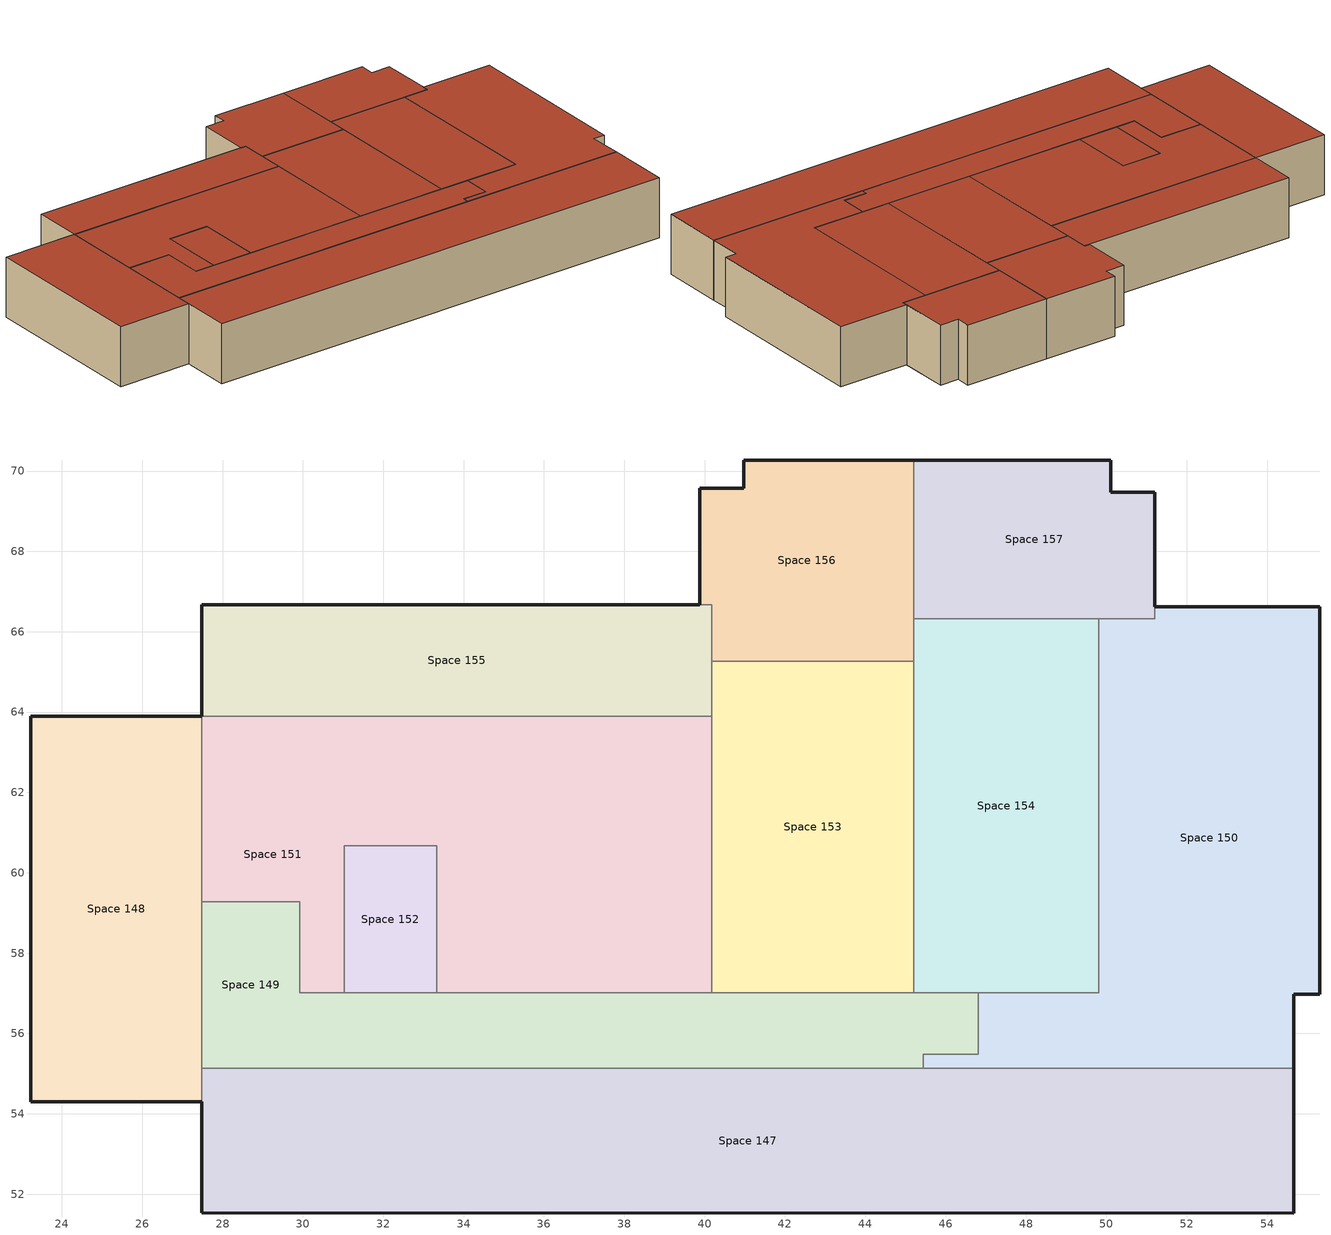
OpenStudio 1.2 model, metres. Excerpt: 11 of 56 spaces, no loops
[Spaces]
Space 147
 floor ground: 54.66,55.13 54.66,51.53 27.48,51.53 27.48,55.13 z-3.35
 wall outside: 27.48,54.3 27.48,51.53 54.66,51.53 54.66,55.13 z-3.35:0
 wall to Space 148: 27.48,55.13 27.48,54.3 z-3.35:0
 wall to Space 149: 45.44,55.13 27.48,55.13 z-3.35:0
 wall to Space 150: 54.66,55.13 45.44,55.13 z-3.35:0
 roof outside: 54.66,51.53 54.66,55.13 27.48,55.13 27.48,51.53 z0
Space 148
 floor ground: 27.48,63.9 27.48,54.3 23.23,54.3 23.23,63.9 z-3.35
 wall outside: 27.48,63.9 23.23,63.9 23.23,54.3 27.48,54.3 z-3.35:0
 wall to Space 151: 27.48,59.28 27.48,63.9 z-3.35:0
 wall to Space 149: 27.48,55.13 27.48,59.28 z-3.35:0
 roof outside: 27.48,54.3 27.48,63.9 23.23,63.9 23.23,54.3 z0
Space 149
 floor ground: 29.93,59.28 29.93,57.02 46.81,57.02 46.81,55.48 45.44,55.48 45.44,55.13 27.48,55.13 27.48,59.28 z-3.35
 wall to Space 154: 46.81,57.02 45.21,57.02 z-3.35:0
 wall to Space 150: 45.44,55.13 45.44,55.48 46.81,55.48 46.81,57.02 z-3.35:0
 wall to Space 151: 31.03,57.02 29.93,57.02 29.93,59.28 27.48,59.28 / 40.18,57.02 33.33,57.02 z-3.35:0
 wall to Space 152: 33.33,57.02 31.03,57.02 z-3.35:0
 wall to Space 153: 45.21,57.02 40.18,57.02 z-3.35:0
 roof outside: 45.44,55.13 45.44,55.48 46.81,55.48 46.81,57.02 29.93,57.02 29.93,59.28 27.48,59.28 27.48,55.13 z0
Space 150
 floor ground: 55.31,66.62 55.31,56.98 54.66,56.98 54.66,55.13 45.44,55.13 45.44,55.48 46.81,55.48 46.81,57.02 49.81,57.02 49.81,66.32 51.21,66.32 51.21,66.62 z-3.35
 wall outside: 54.66,55.13 54.66,56.98 55.31,56.98 55.31,66.62 51.21,66.62 z-3.35:0
 wall to Space 154: 49.81,66.32 49.81,57.02 46.81,57.02 z-3.35:0
 wall to Space 157: 51.21,66.62 51.21,66.32 49.81,66.32 z-3.35:0
 roof outside: 54.66,55.13 54.66,56.98 55.31,56.98 55.31,66.62 51.21,66.62 51.21,66.32 49.81,66.32 49.81,57.02 46.81,57.02 46.81,55.48 45.44,55.48 45.44,55.13 z0
Space 151
 floor ground: 40.18,63.9 40.18,57.02 33.33,57.02 33.33,60.67 31.03,60.67 31.03,57.02 29.93,57.02 29.93,59.28 27.48,59.28 27.48,63.9 z-3.35
 wall to Space 152: 31.03,57.02 31.03,60.67 33.33,60.67 33.33,57.02 z-3.35:0
 wall to Space 155: 40.18,63.9 27.48,63.9 z-3.35:0
 wall to Space 153: 40.18,57.02 40.18,63.9 z-3.35:0
 roof outside: 40.18,57.02 40.18,63.9 27.48,63.9 27.48,59.28 29.93,59.28 29.93,57.02 31.03,57.02 31.03,60.67 33.33,60.67 33.33,57.02 z0
Space 152
 floor ground: 33.33,60.67 33.33,57.02 31.03,57.02 31.03,60.67 z-3.35
 roof outside: 33.33,57.02 33.33,60.67 31.03,60.67 31.03,57.02 z0
Space 153
 floor ground: 45.21,65.27 45.21,57.02 40.18,57.02 40.18,65.27 z-3.35
 wall to Space 154: 45.21,57.02 45.21,65.27 z-3.35:0
 wall to Space 155: 40.18,65.27 40.18,63.9 z-3.35:0
 wall to Space 156: 45.21,65.27 40.18,65.27 z-3.35:0
 roof outside: 45.21,57.02 45.21,65.27 40.18,65.27 40.18,57.02 z0
Space 154
 floor ground: 49.81,66.32 49.81,57.02 45.21,57.02 45.21,66.32 z-3.35
 wall to Space 156: 45.21,66.32 45.21,65.27 z-3.35:0
 wall to Space 157: 49.81,66.32 45.21,66.32 z-3.35:0
 roof outside: 49.81,57.02 49.81,66.32 45.21,66.32 45.21,57.02 z0
Space 155
 floor ground: 40.18,66.67 40.18,63.9 27.48,63.9 27.48,66.67 z-3.35
 wall outside: 39.88,66.67 27.48,66.67 27.48,63.9 z-3.35:0
 wall to Space 156: 40.18,65.27 40.18,66.67 39.88,66.67 z-3.35:0
 roof outside: 40.18,63.9 40.18,66.67 27.48,66.67 27.48,63.9 z0
Space 156
 floor ground: 45.21,70.27 45.21,65.27 40.18,65.27 40.18,66.67 39.88,66.67 39.88,69.57 40.98,69.57 40.98,70.27 z-3.35
 wall outside: 45.21,70.27 40.98,70.27 40.98,69.57 39.88,69.57 39.88,66.67 z-3.35:0
 wall to Space 157: 45.21,66.32 45.21,70.27 z-3.35:0
 roof outside: 45.21,65.27 45.21,70.27 40.98,70.27 40.98,69.57 39.88,69.57 39.88,66.67 40.18,66.67 40.18,65.27 z0
Space 157
 floor ground: 50.11,70.27 50.11,69.47 51.21,69.47 51.21,66.32 45.21,66.32 45.21,70.27 z-3.35
 wall outside: 51.21,66.62 51.21,69.47 50.11,69.47 50.11,70.27 45.21,70.27 z-3.35:0
 roof outside: 51.21,66.32 51.21,69.47 50.11,69.47 50.11,70.27 45.21,70.27 45.21,66.32 z0
[Site]
Site 1: Latitude {deg}=44.12; Longitude {deg}=-77.53; Time Zone {hr}=-5; Elevation {m}=86
[SizingPeriod:DesignDay] Barometric Pressure {Pa}=100296; Sky Clearness=0; Rain Indicator=0; Snow Indicator=0; Day of Month=21; Daylight Saving Time Indicator=0; Dry-Bulb Temperature Range Modifier Type=DefaultMultipliers
Name | Maximum Dry-Bulb Temperature {C} | Daily Dry-Bulb Temperature Range {deltaC} | Humidity Indicating Conditions at Maximum Dry-Bulb {BasedOnField A3} | Wind Speed {m/s} | Wind Direction {deg} | Month | Day Type | Humidity Indicating Type | Solar Model Indicator | ASHRAE Taub | ASHRAE Taud
Trenton Ann Htg Wind 99.6% Condns WS=>MCDB | -3.4 | 0 | -3.4 | 13.4 | 50 | 1 | WinterDesignDay | Wetbulb | ASHRAEClearSky
Trenton Ann Htg 99.6% Condns DB | -21.8 | 0 | -21.8 | 2.9 | 50 | 1 | WinterDesignDay | Wetbulb | ASHRAEClearSky
Trenton Ann Clg .4% Condns DB=>MWB | 29.2 | 9.9 | 22.1 | 5.1 | 220 | 7 | SummerDesignDay | Wetbulb | ASHRAETau | 0.459 | 2.014
Trenton Ann Clg .4% Condns Enth=>MDB | 27.5 | 9.9 | 70700 | 5.1 | 220 | 7 | SummerDesignDay | Enthalpy | ASHRAETau | 0.459 | 2.014
Trenton Ann Hum_n 99.6% Condns DP=>MCDB | -21 | 0 | -27.1 | 2.9 | 50 | 1 | WinterDesignDay | Dewpoint | ASHRAEClearSky
Trenton Ann Clg .4% Condns WB=>MDB | 27.5 | 9.9 | 23.5 | 5.1 | 220 | 7 | SummerDesignDay | Wetbulb | ASHRAETau | 0.459 | 2.014
Trenton Ann Clg .4% Condns DP=>MDB | 26 | 9.9 | 22.2 | 5.1 | 220 | 7 | SummerDesignDay | Dewpoint | ASHRAETau | 0.459 | 2.014
[Building]
Medium Office: North Axis {deg}=-0; Default Construction Set=Trenton Construction
[DefaultConstructionSet]
Trenton Construction: Default Exterior Surface Constructions=ASHRAE_189.1-2009_ClimateZone 4-5 (mdoff)_Exterior_DefSurfCons 1; Default Interior Surface Constructions=ASHRAE_189.1-2009_ClimateZone 4-5 (mdoff)_Exterior_DefSurfCons 2; Default Ground Contact Surface Constructions=ASHRAE_189.1-2009_ClimateZone 4-5 (mdoff)_Exterior_DefSurfCons; Default Exterior SubSurface Constructions=ASHRAE_189.1-2009_ClimateZone 4-5 (mdoff)_Exterior_DefSubCons 1; Default Interior SubSurface Constructions=ASHRAE_189.1-2009_ClimateZone 4-5 (mdoff)_Exterior_DefSubCons
[DefaultSubSurfaceConstructions]
Name | Fixed Window Construction | Door Construction
ASHRAE_189.1-2009_ClimateZone 4-5 (mdoff)_Exterior_DefSubCons
ASHRAE_189.1-2009_ClimateZone 4-5 (mdoff)_Exterior_DefSubCons 1 | MNECBUvalue_Window | PersonDoor
[DefaultSurfaceConstructions]
Name | Floor Construction | Wall Construction | Roof Ceiling Construction
ASHRAE_189.1-2009_ClimateZone 4-5 (mdoff)_Exterior_DefSurfCons | NECBUvalue_ConcreteFlr
ASHRAE_189.1-2009_ClimateZone 4-5 (mdoff)_Exterior_DefSurfCons 1 |  | V1-BWall1 | V1-BRoof1
ASHRAE_189.1-2009_ClimateZone 4-5 (mdoff)_Exterior_DefSurfCons 2 | IntPartition | IntPartition | IntPartition
[Material:AirGap]
Name | Thermal Resistance
000_F04 Wall air space resistance | 0.15
000_F05 Ceiling air space resistance | 0.18
[Construction]
V1-BWall1: Concrete Block: Sand and Gravel Aggregrate: 22.7 kg - 2 cores 152mm, 000_F04 Wall air space resistance, Sheathing - regular density - 12.7mm, Insulation: Cellular glass - 122mm, Gypsum or plaster board - 5.9mm
V1-BRoof1: F13 Built-up roofing, Insulation: Expanded polystyrene - molded beads - 20kg/m3 density 127mm, M11 50mm lightweight concrete
NECBUvalue_ConcreteFlr: Insulation: Expanded polystyrene - extruded (smooth skin surface) (CFC-12 exp.) 1, M14a 100mm heavyweight concrete
IntPartition: G01 16mm gypsum board, 000_F05 Ceiling air space resistance, G01 16mm gypsum board
MNECBUvalue_Window: MNECB1997_Window
PersonDoor: PersonDoorMat
[Material]
Name | Roughness | Thickness {m} | Conductivity {W/m-K} | Density {kg/m3} | Specific Heat {J/kg-K} | Thermal Absorptance | Solar Absorptance | Visible Absorptance
Concrete Block: Sand and Gravel Aggregrate: 22.7 kg - 2 cores 152mm | MediumRough | 0.152 | 1.13 | 2000 | 920
Sheathing - regular density - 12.7mm | Smooth | 0.0127 | 0.055 | 290 | 1300
Insulation: Cellular glass - 122mm | MediumRough | 0.122 | 0.05 | 136 | 750
Gypsum or plaster board - 5.9mm | MediumSmooth | 0.0059 | 0.58 | 800 | 1090
F13 Built-up roofing | Rough | 0.0095 | 0.16 | 1120 | 1460
Insulation: Expanded polystyrene - molded beads - 20kg/m3 density 127mm | VeryRough | 0.127 | 0.036 | 20 | 1210
M11 50mm lightweight concrete | MediumRough | 0.05 | 0.53 | 1280 | 840
Insulation: Expanded polystyrene - extruded (smooth skin surface) (CFC-12 exp.) 1 | MediumSmooth | 0.0254 | 0.029 | 29 | 1210 | 0.9 | 0.7 | 0.7
M14a 100mm heavyweight concrete | MediumRough | 0.1016 | 1.95 | 2240 | 900 | 0.9 | 0.7 | 0.7
G01 16mm gypsum board | MediumSmooth | 0.0159 | 0.16 | 800 | 1090 | 0.9 | 0.7 | 0.7
[WindowMaterial:SimpleGlazingSystem]
MNECB1997_Window: U-Factor {W/m2-K}=2.2; Solar Heat Gain Coefficient=0.5
[Material:NoMass]
PersonDoorMat: Roughness=Smooth; Thermal Resistance {m2-K/W}=0.304; Thermal Absorptance=0.9; Solar Absorptance=0.7; Visible Absorptance=0.7
[DefaultScheduleSet]
Name | Hours of Operation Schedule | Number of People Schedule | Lighting Schedule | Electric Equipment Schedule | Hot Water Equipment Schedule | Other Equipment Schedule
NECB-B | NECB-B-Fan | NECB-B-Occ | NECB-B-Ltg | NECB-B-Equ | NECB-B-HW | NECB-B-Proc
NECB-E | NECB-E-Fan | NECB-E-Occ | NECB-E-Ltg | NECB-E-Equ | NECB-E-HW | NECB-E-Proc
[People:Definition] Number of People Calculation Method=Area/Person; Fraction Radiant=0.3
Name | Space Floor Area per Person {m2/person} | Sensible Heat Fraction | Carbon Dioxide Generation Rate {m3/s-W}
MNECB-Service and Common-Corridors-sched-*-people_def; MNECB-Storage Warehouse-Active Storage - Bulky-sched-E-people_def | 100
MNECB-Service and Common-Toilet and Washrooms-sched-*-people_def | 30 | Autocalculate | 3.8e-008
MNECB-Service and Common-Active Stairway-sched-*-people_def | 100 | Autocalculate
MNECB-Assembly-Locker Room and Shower-sched-*-people_def | 10 | Autocalculate | 3.8e-008
[Lights:Definition] Design Level Calculation Method=Watts/Area; Fraction Radiant=0; Fraction Visible=0; Return Air Fraction=0
Name | Watts per Space Floor Area {W/m2}
MNECB-Service and Common-Corridors-sched-*-lighting_W_per_m2_def; MNECB- Assembly -Locker Room and Shower-sched-*-lighting_W_per_m2_def | 8.6
MNECB-Service and Common-Toilet and Washrooms-sched-*-lighting_W_per_m2_def | 8.7
MNECB-Storage/Warehouse-Active Storage Bulky-sched-E-lighting_W_per_m2_def | 3.2
MNECB-Service and Common-Active Stairway-sched-*-lighting_W_per_m2_def | 6.5
[ElectricEquipment:Definition] Fraction Latent=0; Fraction Radiant=0; Fraction Lost=0
Name | Design Level Calculation Method | Watts per Space Floor Area {W/m2} | Watts per Person {W/person}
MNECB-Service and Common-Corridors-sched-*-equipment_W_per_m2_def | Watts/Area | 0
MNECB-Service and Common-Toilet and Washrooms-sched-*-equipment_W_per_m2_def; MNECB-Storage/Warehouse-Active Storage Bulky-sched-E-equipment_W_per_m2_def | Watts/Area | 1
MNECB-Service and Common-Active Stairway-sched-*-equipment_W_per_person_def | Watts/Person |  | 0
MNECB-Assembly-Locker Room and Shower-sched-*-equipment_W_per_m2_def | Watts/Area | 2.5
[DesignSpecification:OutdoorAir]
NECB-Corr. < 2.4m wide-*-oa: Outdoor Air Flow per Person {m3/s-person}=0.030448
NECB-Locker room-*-oa: Outdoor Air Flow per Person {m3/s-person}=0.009398
NECB-Stairway-*-oa: Outdoor Air Flow per Person {m3/s-person}=0.061558
NECB-Storage area-E-oa: Outdoor Air Flow per Person {m3/s-person}=0.035523
NECB-Washroom-*-oa: Outdoor Air Flow per Person {m3/s-person}=0.009134
MNECB-Service and Common-Corridors-sched-*-: Outdoor Air Flow per Person {m3/s-person}=0.025; Outdoor Air Flow per Floor Area {m3/s-m2}=0
MNECB-Service and Common-Toilet and Washrooms-sched-*-oa: Outdoor Air Flow per Person {m3/s-person}=0.03; Outdoor Air Flow per Floor Area {m3/s-m2}=0; Outdoor Air Flow Rate {m3/s}=0
MNECB-Storage/Warehouse - Active Storage Bulky-sched-E-oa; MNECB-Service and Common Active Stairway-sched-*-oa: Outdoor Air Flow per Person {m3/s-person}=0.0025; Outdoor Air Flow per Floor Area {m3/s-m2}=0
MNECB-Assembly-Locker room and shower-sched-*-oa: Outdoor Air Flow per Person {m3/s-person}=0.025; Outdoor Air Flow per Floor Area {m3/s-m2}=0; Outdoor Air Flow Rate {m3/s}=0; Outdoor Air Flow Air Changes per Hour {1/hr}=0
[BuildingStory]
Building Story 2: Nominal Z Coordinate {m}=0; Nominal Floor to Floor Height {m}=3.353
[Space] Default Construction Set=Trenton Construction; Building Story=Building Story 2
Name | Space Type | Default Schedule Set | Thermal Zone | Design Specification Outdoor Air Object
Space 147 | MNECB-Storage/Warehouse - Active Storage Bulky-sched-E | NECB-E | Thermal Zone 47 | NECB-Storage area-E-oa
Space 148 | MNECB-Storage/Warehouse - Active Storage Bulky-sched-E | NECB-E | Thermal Zone 48 | NECB-Storage area-E-oa
Space 149 | MNECB-Service and Common-Corridors-sched-*- | NECB-B | Thermal Zone 49 | NECB-Corr. < 2.4m wide-*-oa
Space 150 | MNECB-Storage/Warehouse - Active Storage Bulky-sched-E | NECB-E | Thermal Zone 50 | NECB-Storage area-E-oa
Space 151 | MNECB-Storage/Warehouse - Active Storage Bulky-sched-E | NECB-E | Thermal Zone 51 | NECB-Storage area-E-oa
Space 152 | MNECB-Service and Common Active Stairway-sched-* | NECB-B | Thermal Zone 52 | NECB-Stairway-*-oa
Space 153 | MNECB-Assembly-Locker room and shower-sched-* | NECB-B | Thermal Zone 53 | NECB-Locker room-*-oa
Space 154 | MNECB-Assembly-Locker room and shower-sched-* | NECB-B | Thermal Zone 54 | NECB-Locker room-*-oa
Space 155 | MNECB-Storage/Warehouse - Active Storage Bulky-sched-E | NECB-E | Thermal Zone 55 | NECB-Storage area-E-oa
Space 156 | MNECB-Service and Common-Toilet and Washrooms-sched-*- | NECB-B | Thermal Zone 56 | NECB-Washroom-*-oa
Space 157 | MNECB-Service and Common-Toilet and Washrooms-sched-*- | NECB-B | Thermal Zone 57 | NECB-Washroom-*-oa
[ThermalZone] Use Ideal Air Loads=No
Thermal Zone 47; Thermal Zone 48; Thermal Zone 49; Thermal Zone 50; Thermal Zone 51; Thermal Zone 52; Thermal Zone 53; Thermal Zone 54; Thermal Zone 55; Thermal Zone 56; Thermal Zone 57
[Sizing:Zone] Zone Cooling Design Supply Air Temperature {C}=14; Zone Heating Design Supply Air Temperature {C}=40; Zone Cooling Design Supply Air Humidity Ratio {kg-H2O/kg-air}=0.0085; Zone Heating Design Supply Air Humidity Ratio {kg-H2O/kg-air}=0.008; Heating Design Air Flow Method=DesignDay
Thermal Zone 47; Thermal Zone 48; Thermal Zone 49; Thermal Zone 50; Thermal Zone 51; Thermal Zone 52; Thermal Zone 53; Thermal Zone 54; Thermal Zone 55; Thermal Zone 56; Thermal Zone 57
[SpaceType]
Name | Default Schedule Set | Design Specification Outdoor Air Object
MNECB-Service and Common-Corridors-sched-*- | NECB-B | MNECB-Service and Common-Corridors-sched-*-
MNECB-Service and Common-Toilet and Washrooms-sched-*- | NECB-B | MNECB-Service and Common-Toilet and Washrooms-sched-*-oa
MNECB-Storage/Warehouse - Active Storage Bulky-sched-E | NECB-E | MNECB-Storage/Warehouse - Active Storage Bulky-sched-E-oa
MNECB-Service and Common Active Stairway-sched-* | NECB-B | MNECB-Service and Common Active Stairway-sched-*-oa
MNECB-Assembly-Locker room and shower-sched-* | NECB-B | MNECB-Assembly-Locker room and shower-sched-*-oa
[People] Activity Level Schedule=Activity_Level
Name | People Definition | Space or SpaceType
People 7 | MNECB-Service and Common-Corridors-sched-*-people_def | MNECB-Service and Common-Corridors-sched-*-
People 3 | MNECB-Service and Common-Toilet and Washrooms-sched-*-people_def | MNECB-Service and Common-Toilet and Washrooms-sched-*-
People 12 | MNECB-Storage Warehouse-Active Storage - Bulky-sched-E-people_def | MNECB-Storage/Warehouse - Active Storage Bulky-sched-E
People 11 | MNECB-Service and Common-Active Stairway-sched-*-people_def | MNECB-Service and Common Active Stairway-sched-*
People 21 | MNECB-Assembly-Locker Room and Shower-sched-*-people_def | MNECB-Assembly-Locker room and shower-sched-*
[Lights]
Name | Lights Definition | Space or SpaceType
Lights 7 | MNECB-Service and Common-Corridors-sched-*-lighting_W_per_m2_def | MNECB-Service and Common-Corridors-sched-*-
Lights 3 | MNECB-Service and Common-Toilet and Washrooms-sched-*-lighting_W_per_m2_def | MNECB-Service and Common-Toilet and Washrooms-sched-*-
Lights 12 | MNECB-Storage/Warehouse-Active Storage Bulky-sched-E-lighting_W_per_m2_def | MNECB-Storage/Warehouse - Active Storage Bulky-sched-E
Lights 11 | MNECB-Service and Common-Active Stairway-sched-*-lighting_W_per_m2_def | MNECB-Service and Common Active Stairway-sched-*
Lights 21 | MNECB- Assembly -Locker Room and Shower-sched-*-lighting_W_per_m2_def | MNECB-Assembly-Locker room and shower-sched-*
[ElectricEquipment]
Name | Electric Equipment Definition | Space or SpaceType
Electric Equipment 7 | MNECB-Service and Common-Corridors-sched-*-equipment_W_per_m2_def | MNECB-Service and Common-Corridors-sched-*-
Electric Equipment 3 | MNECB-Service and Common-Toilet and Washrooms-sched-*-equipment_W_per_m2_def | MNECB-Service and Common-Toilet and Washrooms-sched-*-
Electric Equipment 12 | MNECB-Storage/Warehouse-Active Storage Bulky-sched-E-equipment_W_per_m2_def | MNECB-Storage/Warehouse - Active Storage Bulky-sched-E
Electric Equipment 11 | MNECB-Service and Common-Active Stairway-sched-*-equipment_W_per_person_def | MNECB-Service and Common Active Stairway-sched-*
Electric Equipment 21 | MNECB-Assembly-Locker Room and Shower-sched-*-equipment_W_per_m2_def | MNECB-Assembly-Locker room and shower-sched-*
[SpaceInfiltration:DesignFlowRate] Schedule=AlwaysON; Design Flow Rate Calculation Method=Flow/ExteriorWallArea; Design Flow Rate {m3/s}=0; Flow per Exterior Surface Area {m3/s-m2}=0.00025; Air Changes per Hour {1/hr}=0
Name | Space or SpaceType | Flow per Space Floor Area {m3/s-m2}
Space Infiltration Design Flow Rate 5 | MNECB-Service and Common-Corridors-sched-*-
Space Infiltration Design Flow Rate 16 | MNECB-Service and Common-Toilet and Washrooms-sched-*- | 0
Space Infiltration Design Flow Rate 17 | MNECB-Storage/Warehouse - Active Storage Bulky-sched-E
Space Infiltration Design Flow Rate 15 | MNECB-Service and Common Active Stairway-sched-* | 0
Space Infiltration Design Flow Rate 21 | MNECB-Assembly-Locker room and shower-sched-* | 0
[AvailabilityManager:Scheduled] Schedule=Always On Discrete
Availability Manager Scheduled 1; Availability Manager Scheduled 2; Availability Manager Scheduled 3; Availability Manager Scheduled 4; Availability Manager Scheduled 5; Availability Manager Scheduled 6; Availability Manager Scheduled 7; Availability Manager Scheduled 8; Availability Manager Scheduled 9; Availability Manager Scheduled 10; Availability Manager Scheduled 11; Availability Manager Scheduled 12; Availability Manager Scheduled 13
[Schedule:Constant]
Always On Discrete: Value=1
[Schedule:Ruleset]
Name | Default Day Schedule
NECB-B-Occ | Schedule Day 9
NECB-B-Ltg | Schedule Day 10
NECB-B-Equ | Schedule Day 11
NECB-B-Fan | Schedule Day 12
NECB-B-Proc | Schedule Day 13
NECB-B-HW | Schedule Day 16
NECB-E-Occ | Schedule Day 33
NECB-E-Ltg | Schedule Day 34
NECB-E-Equ | Schedule Day 35
NECB-E-Fan | Schedule Day 36
NECB-E-Proc | Schedule Day 37
NECB-E-HW | Schedule Day 40
AlwaysON | Schedule Day 73
Activity_Level | Schedule Day 74
[Schedule:Day]
Schedule Day 9; Schedule Day 10; Schedule Day 11; Schedule Day 12; Schedule Day 13; Schedule Day 16; Schedule Day 33; Schedule Day 34; Schedule Day 35; Schedule Day 36; Schedule Day 37; Schedule Day 40: 24, 0, 0
wkdNECB-B-Occ 1: 1, 0, 0.3, 2, 0, 0.1, 3, 0, 0, 4, 0, 0, 5, 0, 0, 6, 0, 0, 7, 0, 0, 8, 0, 0, 9, 0, 0, 10, 0, 0.1, 11, 0, 0.2, 12, 0, 0.5, 13, 0, 0.9, 14, 0, 0.8, 15, 0, 0.5, 16, 0, 0.2, 17, 0, 0.2, 18, 0, 0.3, 19, 0, 0.6, 20, 0, 0.9, 21, 0, 0.9, 22, 0, 0.9, 23, 0, 0.6, 24, 0, 0.4
satNECB-B-Occ 1: 1, 0, 0.5, 2, 0, 0.3, 3, 0, 0, 4, 0, 0, 5, 0, 0, 6, 0, 0, 7, 0, 0, 8, 0, 0, 9, 0, 0, 10, 0, 0.1, 11, 0, 0.2, 12, 0, 0.5, 13, 0, 0.9, 14, 0, 0.8, 15, 0, 0.5, 16, 0, 0.2, 17, 0, 0.2, 18, 0, 0.3, 19, 0, 0.6, 20, 0, 0.9, 21, 0, 0.9, 22, 0, 0.9, 23, 0, 0.6, 24, 0, 0.6
sunNECB-B-Occ 1: 1, 0, 0.1, 2, 0, 0.3, 3, 0, 0, 4, 0, 0, 5, 0, 0, 6, 0, 0, 7, 0, 0, 8, 0, 0, 9, 0, 0, 10, 0, 0, 11, 0, 0.1, 12, 0, 0.4, 13, 0, 0.5, 14, 0, 0.5, 15, 0, 0.4, 16, 0, 0.2, 17, 0, 0.2, 18, 0, 0.2, 19, 0, 0.5, 20, 0, 0.7, 21, 0, 0.7, 22, 0, 0.5, 23, 0, 0.3, 24, 0, 0.1
wkdNECB-B-Ltg 1; satNECB-B-Ltg 1; wkdNECB-B-Equ 1; satNECB-B-Equ 1; wkdNECB-B-Proc 1; satNECB-B-Proc 1: 1, 0, 0.9, 2, 0, 0.5, 3, 0, 0.1, 4, 0, 0.1, 5, 0, 0.1, 6, 0, 0.1, 7, 0, 0.1, 8, 0, 0.1, 9, 0, 0.1, 10, 0, 0.5, 11, 0, 0.7, 12, 0, 0.9, 13, 0, 0.9, 14, 0, 0.9, 15, 0, 0.9, 16, 0, 0.9, 17, 0, 0.9, 18, 0, 0.9, 19, 0, 0.9, 20, 0, 0.9, 21, 0, 0.9, 22, 0, 0.9, 23, 0, 0.9, 24, 0, 0.9
sunNECB-B-Ltg 1; sunNECB-B-Equ 1; sunNECB-B-Proc 1: 1, 0, 0.5, 2, 0, 0.5, 3, 0, 0.1, 4, 0, 0.1, 5, 0, 0.1, 6, 0, 0.1, 7, 0, 0.1, 8, 0, 0.1, 9, 0, 0.1, 10, 0, 0.1, 11, 0, 0.5, 12, 0, 0.9, 13, 0, 0.9, 14, 0, 0.9, 15, 0, 0.9, 16, 0, 0.9, 17, 0, 0.9, 18, 0, 0.9, 19, 0, 0.9, 20, 0, 0.9, 21, 0, 0.9, 22, 0, 0.9, 23, 0, 0.9, 24, 0, 0.5
wkdNECB-B-Fan 1; satNECB-B-Fan 1: 1, 0, 1, 2, 0, 1, 3, 0, 0, 4, 0, 0, 5, 0, 0, 6, 0, 0, 7, 0, 0, 8, 0, 0, 9, 0, 1, 10, 0, 1, 11, 0, 1, 12, 0, 1, 13, 0, 1, 14, 0, 1, 15, 0, 1, 16, 0, 1, 17, 0, 1, 18, 0, 1, 19, 0, 1, 20, 0, 1, 21, 0, 1, 22, 0, 1, 23, 0, 1, 24, 0, 1
sunNECB-B-Fan 1: 1, 0, 0, 2, 0, 1, 3, 0, 0, 4, 0, 0, 5, 0, 0, 6, 0, 0, 7, 0, 0, 8, 0, 0, 9, 0, 0, 10, 0, 1, 11, 0, 1, 12, 0, 1, 13, 0, 1, 14, 0, 1, 15, 0, 1, 16, 0, 1, 17, 0, 1, 18, 0, 1, 19, 0, 1, 20, 0, 1, 21, 0, 1, 22, 0, 1, 23, 0, 1, 24, 0, 0
wkdNECB-B-HW 1: 1, 0, 0.6, 2, 0, 0.5, 3, 0, 0.05, 4, 0, 0.05, 5, 0, 0.05, 6, 0, 0.05, 7, 0, 0.05, 8, 0, 0.05, 9, 0, 0.05, 10, 0, 0.7, 11, 0, 0.7, 12, 0, 0.4, 13, 0, 0.5, 14, 0, 0.6, 15, 0, 0.6, 16, 0, 0.4, 17, 0, 0.3, 18, 0, 0.3, 19, 0, 0.4, 20, 0, 0.5, 21, 0, 0.8, 22, 0, 0.8, 23, 0, 0.9, 24, 0, 0.9
satNECB-B-HW 1: 1, 0, 0.7, 2, 0, 0.6, 3, 0, 0.05, 4, 0, 0.05, 5, 0, 0.05, 6, 0, 0.05, 7, 0, 0.05, 8, 0, 0.05, 9, 0, 0.05, 10, 0, 0.7, 11, 0, 0.7, 12, 0, 0.4, 13, 0, 0.5, 14, 0, 0.6, 15, 0, 0.6, 16, 0, 0.4, 17, 0, 0.3, 18, 0, 0.3, 19, 0, 0.4, 20, 0, 0.5, 21, 0, 0.8, 22, 0, 0.8, 23, 0, 0.9, 24, 0, 0.9
sunNECB-B-HW 1: 1, 0, 0.5, 2, 0, 0.6, 3, 0, 0.05, 4, 0, 0.05, 5, 0, 0.05, 6, 0, 0.05, 7, 0, 0.05, 8, 0, 0.05, 9, 0, 0.05, 10, 0, 0.7, 11, 0, 0.7, 12, 0, 0.4, 13, 0, 0.5, 14, 0, 0.6, 15, 0, 0.6, 16, 0, 0.4, 17, 0, 0.3, 18, 0, 0.3, 19, 0, 0.4, 20, 0, 0.5, 21, 0, 0.8, 22, 0, 0.8, 23, 0, 0.5, 24, 0, 0.5
wkdNECB-E-Occ 1: 1, 0, 0, 2, 0, 0, 3, 0, 0, 4, 0, 0, 5, 0, 0, 6, 0, 0, 7, 0, 0, 8, 0, 0, 9, 0, 0.2, 10, 0, 0.7, 11, 0, 0.9, 12, 0, 0.9, 13, 0, 0.9, 14, 0, 0.9, 15, 0, 0.5, 16, 0, 0.9, 17, 0, 0.8, 18, 0, 0.8, 19, 0, 0.2, 20, 0, 0, 21, 0, 0, 22, 0, 0, 23, 0, 0, 24, 0, 0
satNECB-E-Occ 1: 1, 0, 0, 2, 0, 0, 3, 0, 0, 4, 0, 0, 5, 0, 0, 6, 0, 0, 7, 0, 0, 8, 0, 0, 9, 0, 0, 10, 0, 0.2, 11, 0, 0.2, 12, 0, 0.2, 13, 0, 0.2, 14, 0, 0.1, 15, 0, 0.1, 16, 0, 0.1, 17, 0, 0.1, 18, 0, 0, 19, 0, 0, 20, 0, 0, 21, 0, 0, 22, 0, 0, 23, 0, 0, 24, 0, 0
sunNECB-E-Occ 1; sunNECB-E-Fan 1: 1, 0, 0, 2, 0, 0, 3, 0, 0, 4, 0, 0, 5, 0, 0, 6, 0, 0, 7, 0, 0, 8, 0, 0, 9, 0, 0, 10, 0, 0, 11, 0, 0, 12, 0, 0, 13, 0, 0, 14, 0, 0, 15, 0, 0, 16, 0, 0, 17, 0, 0, 18, 0, 0, 19, 0, 0, 20, 0, 0, 21, 0, 0, 22, 0, 0, 23, 0, 0, 24, 0, 0
wkdNECB-E-Ltg 1; wkdNECB-E-Equ 1; wkdNECB-E-Proc 1: 1, 0, 0.05, 2, 0, 0.05, 3, 0, 0.05, 4, 0, 0.05, 5, 0, 0.05, 6, 0, 0.05, 7, 0, 0.05, 8, 0, 0.05, 9, 0, 0.4, 10, 0, 0.7, 11, 0, 0.9, 12, 0, 0.9, 13, 0, 0.9, 14, 0, 0.9, 15, 0, 0.9, 16, 0, 0.9, 17, 0, 0.9, 18, 0, 0.9, 19, 0, 0.4, 20, 0, 0.05, 21, 0, 0.05, 22, 0, 0.05, 23, 0, 0.05, 24, 0, 0.05
satNECB-E-Ltg 1; satNECB-E-Equ 1; satNECB-E-Proc 1: 1, 0, 0.05, 2, 0, 0.05, 3, 0, 0.05, 4, 0, 0.05, 5, 0, 0.05, 6, 0, 0.05, 7, 0, 0.05, 8, 0, 0.05, 9, 0, 0.05, 10, 0, 0.5, 11, 0, 0.9, 12, 0, 0.9, 13, 0, 0.9, 14, 0, 0.9, 15, 0, 0.9, 16, 0, 0.7, 17, 0, 0.5, 18, 0, 0.05, 19, 0, 0.05, 20, 0, 0.05, 21, 0, 0.05, 22, 0, 0.05, 23, 0, 0.05, 24, 0, 0.05
sunNECB-E-Ltg 1; sunNECB-E-Equ 1; sunNECB-E-Proc 1; sunNECB-E-HW 1: 1, 0, 0.05, 2, 0, 0.05, 3, 0, 0.05, 4, 0, 0.05, 5, 0, 0.05, 6, 0, 0.05, 7, 0, 0.05, 8, 0, 0.05, 9, 0, 0.05, 10, 0, 0.05, 11, 0, 0.05, 12, 0, 0.05, 13, 0, 0.05, 14, 0, 0.05, 15, 0, 0.05, 16, 0, 0.05, 17, 0, 0.05, 18, 0, 0.05, 19, 0, 0.05, 20, 0, 0.05, 21, 0, 0.05, 22, 0, 0.05, 23, 0, 0.05, 24, 0, 0.05
wkdNECB-E-Fan 1: 1, 0, 0, 2, 0, 0, 3, 0, 0, 4, 0, 0, 5, 0, 0, 6, 0, 0, 7, 0, 0, 8, 0, 1, 9, 0, 1, 10, 0, 1, 11, 0, 1, 12, 0, 1, 13, 0, 1, 14, 0, 1, 15, 0, 1, 16, 0, 1, 17, 0, 1, 18, 0, 1, 19, 0, 1, 20, 0, 0, 21, 0, 0, 22, 0, 0, 23, 0, 0, 24, 0, 0
satNECB-E-Fan 1: 1, 0, 0, 2, 0, 0, 3, 0, 0, 4, 0, 0, 5, 0, 0, 6, 0, 0, 7, 0, 0, 8, 0, 0, 9, 0, 1, 10, 0, 1, 11, 0, 1, 12, 0, 1, 13, 0, 1, 14, 0, 1, 15, 0, 1, 16, 0, 1, 17, 0, 1, 18, 0, 0, 19, 0, 0, 20, 0, 0, 21, 0, 0, 22, 0, 0, 23, 0, 0, 24, 0, 0
wkdNECB-E-HW 1: 1, 0, 0.05, 2, 0, 0.05, 3, 0, 0.05, 4, 0, 0.05, 5, 0, 0.05, 6, 0, 0.05, 7, 0, 0.05, 8, 0, 0.05, 9, 0, 0.1, 10, 0, 0.4, 11, 0, 0.5, 12, 0, 0.5, 13, 0, 0.7, 14, 0, 0.9, 15, 0, 0.8, 16, 0, 0.7, 17, 0, 0.8, 18, 0, 0.3, 19, 0, 0.05, 20, 0, 0.05, 21, 0, 0.05, 22, 0, 0.05, 23, 0, 0.05, 24, 0, 0.05
satNECB-E-HW 1: 1, 0, 0.05, 2, 0, 0.05, 3, 0, 0.05, 4, 0, 0.05, 5, 0, 0.05, 6, 0, 0.05, 7, 0, 0.05, 8, 0, 0.05, 9, 0, 0.05, 10, 0, 0.05, 11, 0, 0.2, 12, 0, 0.2, 13, 0, 0.4, 14, 0, 0.2, 15, 0, 0.2, 16, 0, 0.2, 17, 0, 0.05, 18, 0, 0.05, 19, 0, 0.05, 20, 0, 0.05, 21, 0, 0.05, 22, 0, 0.05, 23, 0, 0.05, 24, 0, 0.05
Schedule Day 73: 24, 0, 1
Schedule Day 74: 24, 0, 130
[Schedule:Rule] Date Specification Type=DateRange; Start Month=1; Start Day=1; End Month=12; End Day=31
Name | Schedule Ruleset | Rule Order | Day Schedule | Apply Sunday | Apply Monday | Apply Tuesday | Apply Wednesday | Apply Thursday | Apply Friday | Apply Saturday
wkdNECB-B-Occ rule | NECB-B-Occ | 2 | wkdNECB-B-Occ 1 | No | Yes | Yes | Yes | Yes | Yes | No
satNECB-B-Occrule | NECB-B-Occ | 1 | satNECB-B-Occ 1 | No | No | No | No | No | No | Yes
sunNECB-B-Occrule | NECB-B-Occ | 0 | sunNECB-B-Occ 1 | Yes | No | No | No | No | No | No
wkdNECB-B-Ltg rule | NECB-B-Ltg | 2 | wkdNECB-B-Ltg 1 | No | Yes | Yes | Yes | Yes | Yes | No
satNECB-B-Ltgrule | NECB-B-Ltg | 1 | satNECB-B-Ltg 1 | No | No | No | No | No | No | Yes
sunNECB-B-Ltgrule | NECB-B-Ltg | 0 | sunNECB-B-Ltg 1 | Yes | No | No | No | No | No | No
wkdNECB-B-Equ rule | NECB-B-Equ | 2 | wkdNECB-B-Equ 1 | No | Yes | Yes | Yes | Yes | Yes | No
satNECB-B-Equrule | NECB-B-Equ | 1 | satNECB-B-Equ 1 | No | No | No | No | No | No | Yes
sunNECB-B-Equrule | NECB-B-Equ | 0 | sunNECB-B-Equ 1 | Yes | No | No | No | No | No | No
wkdNECB-B-Fan rule | NECB-B-Fan | 2 | wkdNECB-B-Fan 1 | No | Yes | Yes | Yes | Yes | Yes | No
satNECB-B-Fanrule | NECB-B-Fan | 1 | satNECB-B-Fan 1 | No | No | No | No | No | No | Yes
sunNECB-B-Fanrule | NECB-B-Fan | 0 | sunNECB-B-Fan 1 | Yes | No | No | No | No | No | No
wkdNECB-B-Proc rule | NECB-B-Proc | 2 | wkdNECB-B-Proc 1 | No | Yes | Yes | Yes | Yes | Yes | No
satNECB-B-Procrule | NECB-B-Proc | 1 | satNECB-B-Proc 1 | No | No | No | No | No | No | Yes
sunNECB-B-Procrule | NECB-B-Proc | 0 | sunNECB-B-Proc 1 | Yes | No | No | No | No | No | No
wkdNECB-B-HW rule | NECB-B-HW | 2 | wkdNECB-B-HW 1 | No | Yes | Yes | Yes | Yes | Yes | No
satNECB-B-HWrule | NECB-B-HW | 1 | satNECB-B-HW 1 | No | No | No | No | No | No | Yes
sunNECB-B-HWrule | NECB-B-HW | 0 | sunNECB-B-HW 1 | Yes | No | No | No | No | No | No
wkdNECB-E-Occ rule | NECB-E-Occ | 2 | wkdNECB-E-Occ 1 | No | Yes | Yes | Yes | Yes | Yes | No
satNECB-E-Occrule | NECB-E-Occ | 1 | satNECB-E-Occ 1 | No | No | No | No | No | No | Yes
sunNECB-E-Occrule | NECB-E-Occ | 0 | sunNECB-E-Occ 1 | Yes | No | No | No | No | No | No
wkdNECB-E-Ltg rule | NECB-E-Ltg | 2 | wkdNECB-E-Ltg 1 | No | Yes | Yes | Yes | Yes | Yes | No
satNECB-E-Ltgrule | NECB-E-Ltg | 1 | satNECB-E-Ltg 1 | No | No | No | No | No | No | Yes
sunNECB-E-Ltgrule | NECB-E-Ltg | 0 | sunNECB-E-Ltg 1 | Yes | No | No | No | No | No | No
wkdNECB-E-Equ rule | NECB-E-Equ | 2 | wkdNECB-E-Equ 1 | No | Yes | Yes | Yes | Yes | Yes | No
satNECB-E-Equrule | NECB-E-Equ | 1 | satNECB-E-Equ 1 | No | No | No | No | No | No | Yes
sunNECB-E-Equrule | NECB-E-Equ | 0 | sunNECB-E-Equ 1 | Yes | No | No | No | No | No | No
wkdNECB-E-Fan rule | NECB-E-Fan | 2 | wkdNECB-E-Fan 1 | No | Yes | Yes | Yes | Yes | Yes | No
satNECB-E-Fanrule | NECB-E-Fan | 1 | satNECB-E-Fan 1 | No | No | No | No | No | No | Yes
sunNECB-E-Fanrule | NECB-E-Fan | 0 | sunNECB-E-Fan 1 | Yes | No | No | No | No | No | No
wkdNECB-E-Proc rule | NECB-E-Proc | 2 | wkdNECB-E-Proc 1 | No | Yes | Yes | Yes | Yes | Yes | No
satNECB-E-Procrule | NECB-E-Proc | 1 | satNECB-E-Proc 1 | No | No | No | No | No | No | Yes
sunNECB-E-Procrule | NECB-E-Proc | 0 | sunNECB-E-Proc 1 | Yes | No | No | No | No | No | No
wkdNECB-E-HW rule | NECB-E-HW | 2 | wkdNECB-E-HW 1 | No | Yes | Yes | Yes | Yes | Yes | No
satNECB-E-HWrule | NECB-E-HW | 1 | satNECB-E-HW 1 | No | No | No | No | No | No | Yes
sunNECB-E-HWrule | NECB-E-HW | 0 | sunNECB-E-HW 1 | Yes | No | No | No | No | No | No
